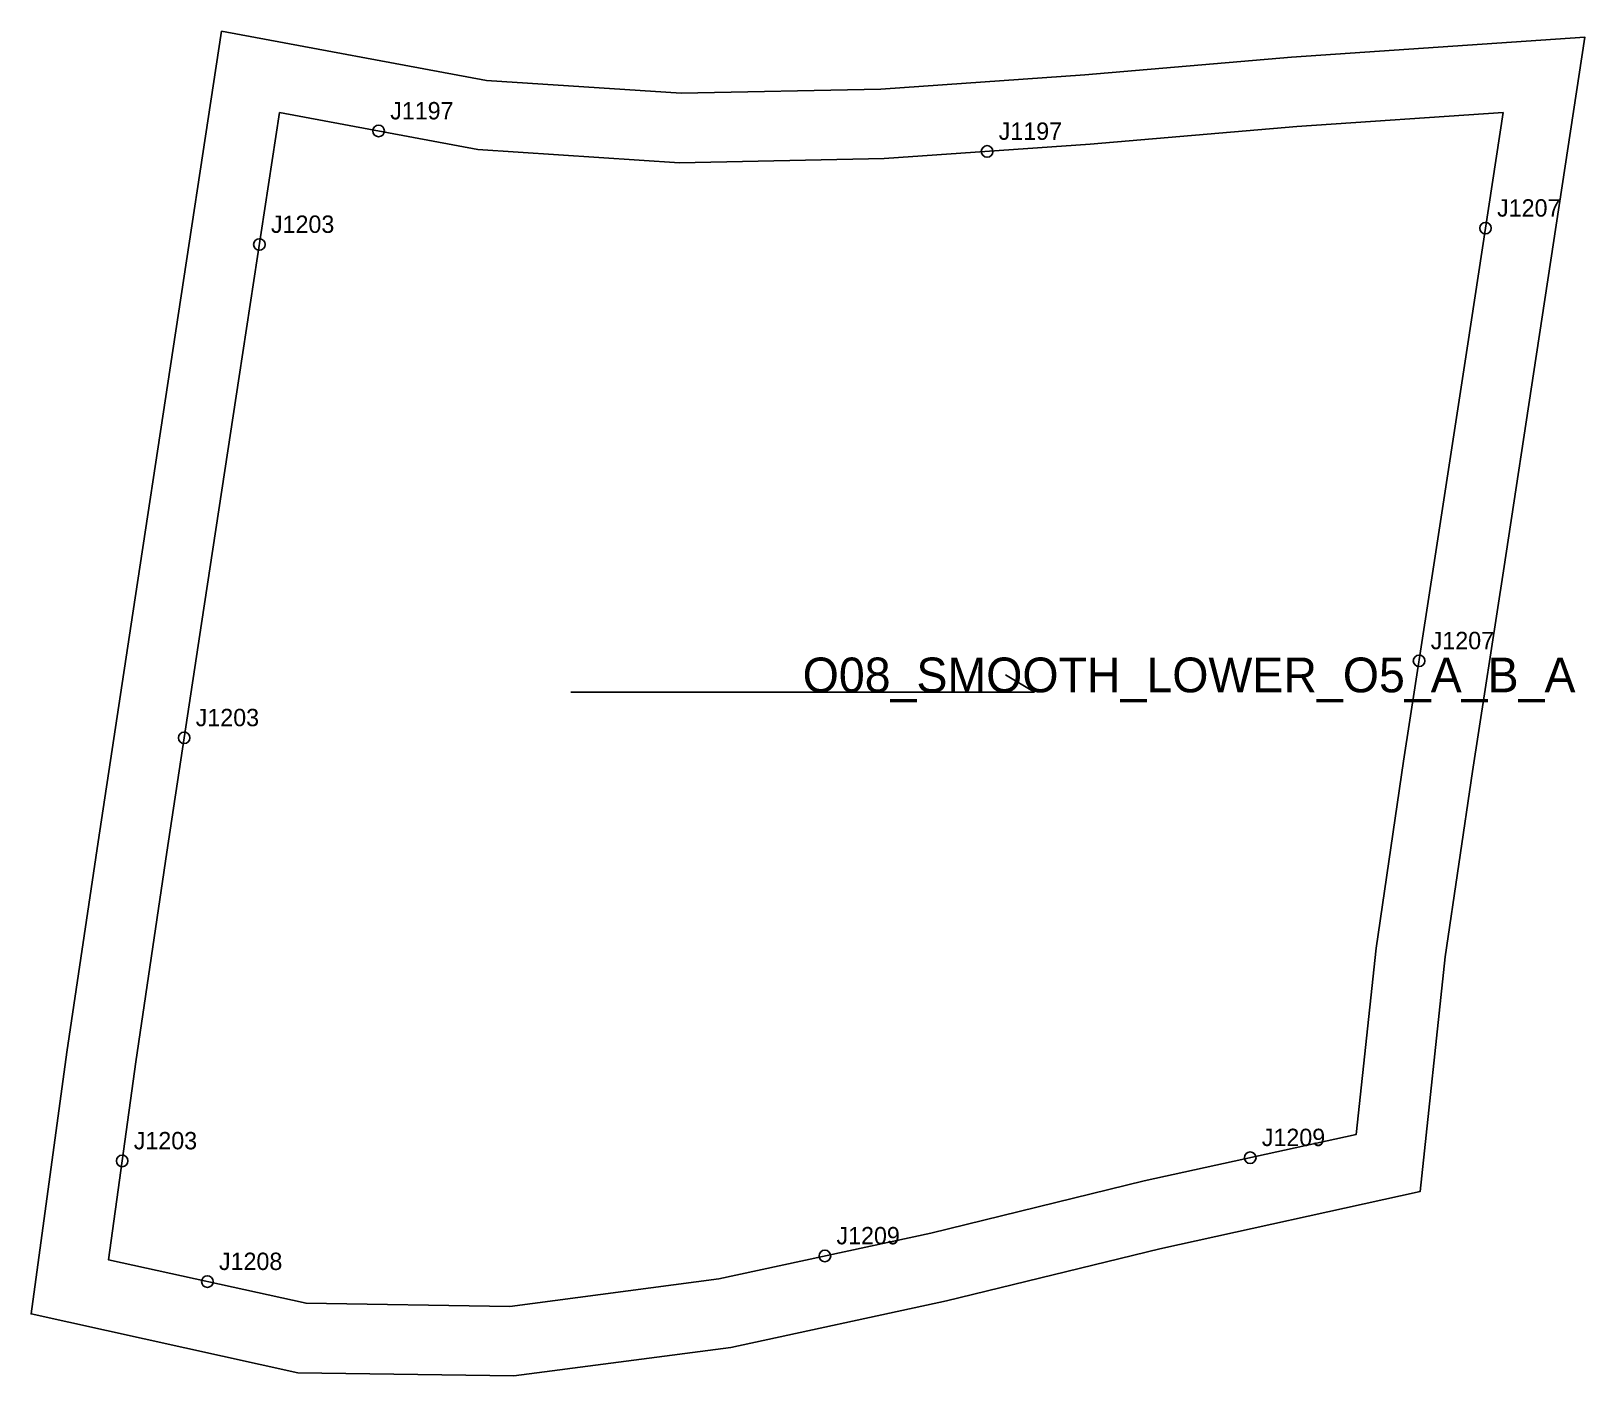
# Model space of a CAD drawing. Header units: millimetres. Extents: x -43 to 225, y -218 to 14.
import ezdxf

# ---------------------------------------------------------------- set-up
doc = ezdxf.new("R2010")
doc.units = ezdxf.units.MM
for name, color, linetype in [('CUT', 1, 'Continuous'), ('GRAIN', 3, 'Continuous'), ('LABEL', 7, 'Continuous'), ('NOTCH', 2, 'Continuous'), ('SEW', 5, 'Continuous')]:
    doc.layers.add(name, color=color, linetype=linetype)

msp = doc.modelspace()

# ---------------------------------------------------------------- linework, layer by layer
at = {"layer": 'CUT'}
msp.add_lwpolyline([(-9.99, 14.07), (35.71, 5.56), (69.3, 3.34), (103.76, 4.04), (138.93, 6.5), (174.61, 9.55), (225.21, 12.99), (216.88, -41.73), (211.14, -79.12), (205.81, -113.74), (201.09, -145.72), (196.77, -186.23), (151.89, -196.1), (115.09, -205.09), (77.85, -213.14), (40.45, -218.06), (3.19, -217.52), (-42.86, -207.37), (-36.68, -162.18), (-31.31, -125.86), (-25.32, -86.4), (-18.8, -43.73), (-9.99, 14.07)], close=True, dxfattribs=at)
at = {"layer": 'GRAIN'}
for p, q in [((130.26, -100.07), (125.26, -97.07)), ((50.26, -100.07), (130.26, -100.07))]:
    msp.add_line(p, q, dxfattribs=at)
at = {"layer": 'NOTCH'}
for centre in [(17.1, -3.18), (122.08, -6.71), (208.06, -19.96), (-3.47, -22.77), (196.61, -94.63), (-16.45, -107.92), (167.47, -180.39), (-27.14, -180.95), (94.09, -197.35), (-12.44, -201.78)]:
    msp.add_circle(centre, 1, dxfattribs=at)
at = {"layer": 'SEW'}
msp.add_lwpolyline([(0, 0), (34.21, -6.37), (69.02, -8.67), (104.3, -7.95), (139.86, -5.47), (175.53, -2.42), (211.1, 0), (205.02, -39.91), (199.28, -77.3), (193.94, -111.95), (189.19, -144.21), (185.76, -176.37), (149.18, -184.41), (112.39, -193.4), (75.79, -201.31), (39.75, -206.05), (4.59, -205.53), (-29.47, -198.03), (-24.8, -163.87), (-19.44, -127.64), (-13.45, -88.2), (-6.94, -45.54)], close=True, dxfattribs=at)

# ---------------------------------------------------------------- texts
at = {"layer": 'LABEL'}
for s, height, p in [('J1197', 3, (19.1, -1.18)), ('J1197', 3, (124.08, -4.71)), ('J1207', 3, (210.06, -17.96)), ('J1203', 3, (-1.47, -20.77)), ('J1207', 3, (198.61, -92.63)), ('O08_SMOOTH_LOWER_O5_A_B_A', 6, (90.26, -100.07)), ('J1203', 3, (-14.45, -105.92)), ('J1203', 3, (-25.14, -178.95)), ('J1209', 3, (169.47, -178.39)), ('J1209', 3, (96.09, -195.35)), ('J1208', 3, (-10.44, -199.78))]:
    msp.add_text(s, height=height, dxfattribs=at).set_placement(p)

doc.saveas('drawing.dxf')
